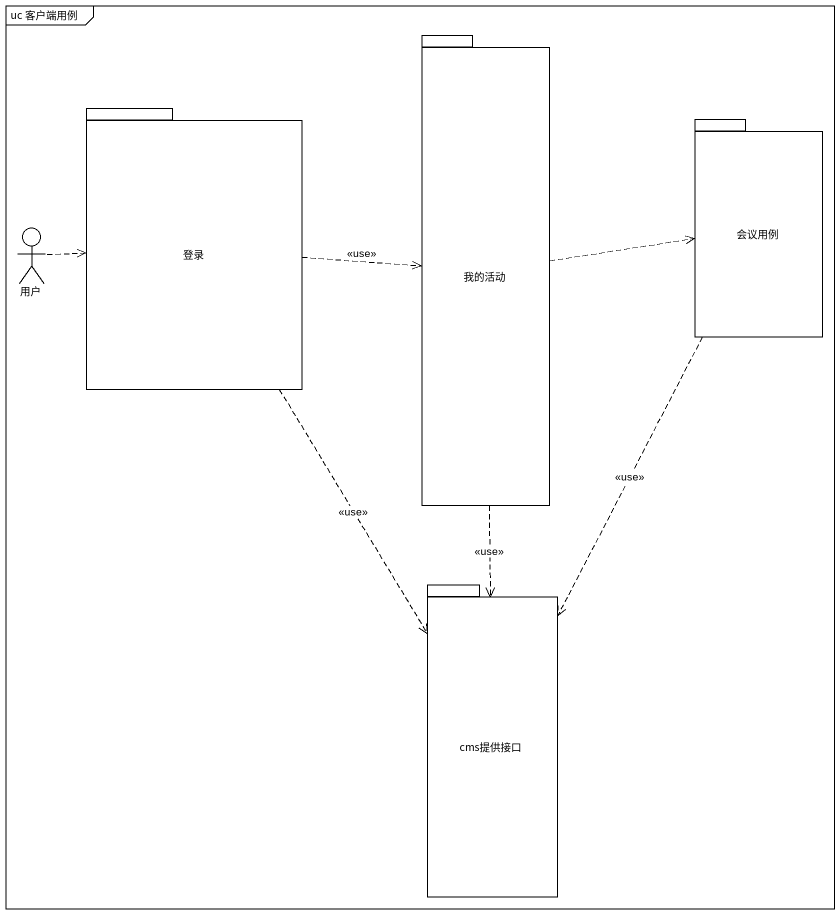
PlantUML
@startuml
mainframe uc 客户端用例
package 我的活动 {
}
package 登录 {
}
package 会议用例 {
}
actor 用户
package cms提供接口 {
}
我的活动 .right.> 会议用例
我的活动 ..> cms提供接口 : <<use>>
登录 .right.> 我的活动 : <<use>>
登录 ..> cms提供接口 : <<use>>
会议用例 ..> cms提供接口 : <<use>>
用户 .right.> 登录
@enduml
